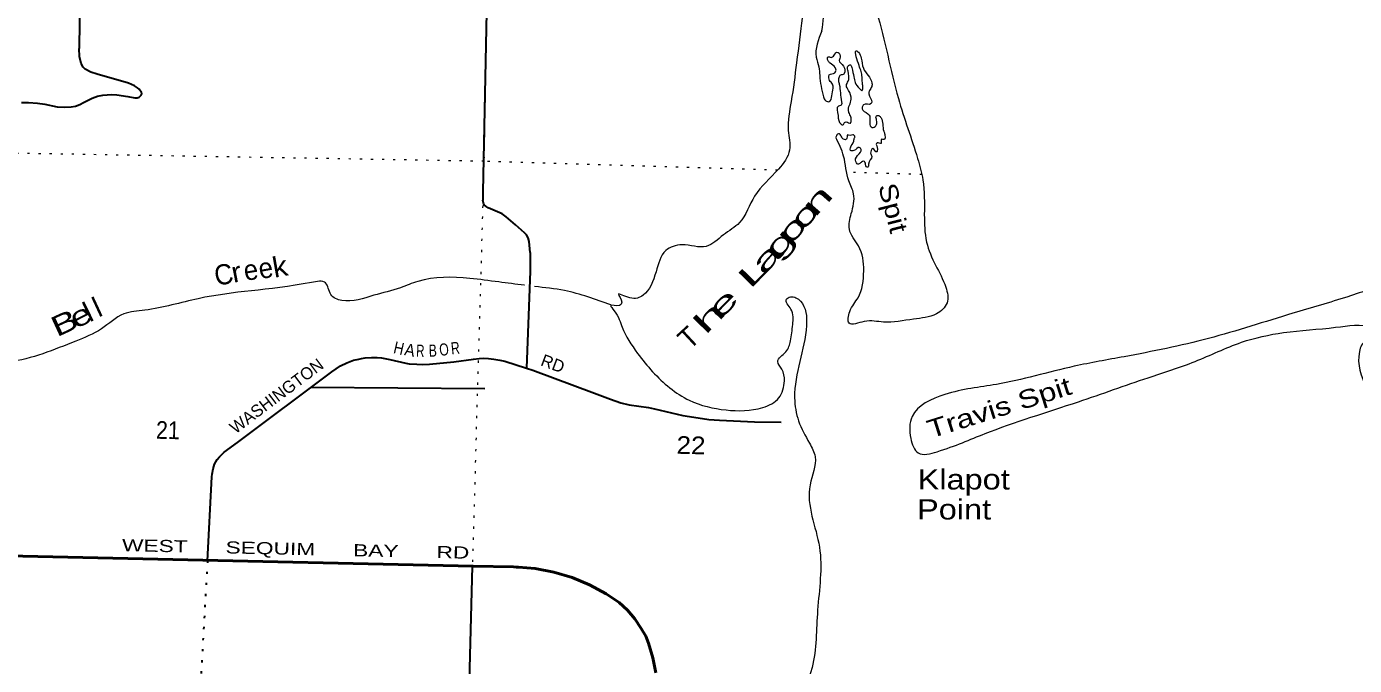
# Model space of a CAD drawing. Header units: feet. Extents: x -739708 to -488887, y 188754 to 379550.
# Drawn here: x -511194 to -498072, y 216315 to 222633 of the extents above; entities that cross this region are included whole.
import ezdxf
from ezdxf.enums import TextEntityAlignment as Align

# ---------------------------------------------------------------- set-up
doc = ezdxf.new("R2010")
doc.units = ezdxf.units.FT
doc.header["$LTSCALE"] = 73
doc.linetypes.add('DOTTED', pattern=[1.5, 0.3, -1.2])
for name, color, linetype, lineweight in [('26', 7, 'Continuous', 40), ('29', 7, 'Continuous', 25), ('39', 7, 'Continuous', 13), ('42', 7, 'Continuous', 25), ('7', 7, 'DOTTED', 13)]:
    doc.layers.add(name, color=color, linetype=linetype, lineweight=lineweight)
for name, color, linetype in [('27', 7, 'Continuous'), ('30', 7, 'Continuous'), ('41', 7, 'Continuous')]:
    doc.layers.add(name, color=color, linetype=linetype)

msp = doc.modelspace()

# ---------------------------------------------------------------- linework, layer by layer
at = {"layer": '26'}
msp.add_lwpolyline([(-504974.49, 216243.75), (-505003.74, 216392.05), (-505048.32, 216536.49), (-505075.68, 216605.5), (-505118.81, 216682.09), (-505183.22, 216775.04), (-505256.99, 216860.75), (-505339.32, 216938.27), (-505465.11, 217023.09), (-505630.21, 217113), (-505803.79, 217185.16), (-505983.97, 217238.77), (-506168.77, 217273.26), (-506331.16, 217286.24), (-506356.19, 217288.24), (-506381.16, 217288.81), (-506781.25, 217297.86), (-513310.8, 217441.77)], dxfattribs=at)
at = {"layer": '29'}
for p, q in [((-510631.63, 225324.84), (-510674.22, 222414.61)), ((-509108.82, 218520.26), (-508178.28, 219219.69)), ((-508384.48, 219066.01), (-506665.62, 219053.37))]:
    msp.add_line(p, q, dxfattribs=at)
at = {"layer": '29', "linetype": 'DOTTED'}
msp.add_line((-509405.93, 217351.54), (-509482.94, 215987.84), dxfattribs=at)
at = {"layer": '29'}
for points in [[(-506602.1, 225043.68), (-506684.4, 220997.26), (-506685.55, 220914.96)], [(-511243.28, 221880.67), (-511172.8, 221882.52), (-511085.63, 221876.95), (-511011.44, 221865.82), (-510890.88, 221839.84), (-510816.69, 221834.27), (-510751.78, 221837.98), (-510710.97, 221847.26), (-510666.46, 221862.11), (-510631.22, 221882.52), (-510544.05, 221925.21), (-510492.11, 221943.77), (-510440.18, 221954.91), (-510353.01, 221960.47), (-510301.07, 221958.62), (-510191.64, 221940.06), (-510124.87, 221928.92), (-510100.76, 221928.92), (-510080.36, 221936.35), (-510059.96, 221954.91), (-510053.47, 221968.83), (-510056.25, 221980.89), (-510080.36, 222012.44), (-510096.13, 222026.36), (-510126.73, 222045.85), (-510186.08, 222071.83), (-510495.82, 222160.92), (-510557.03, 222181.33), (-510614.53, 222212.88), (-510634.01, 222232.38), (-510653.48, 222268.56), (-510670.17, 222337.23), (-510674.22, 222414.61)], [(-506217.31, 220397.15), (-506228.08, 220507.56), (-506237.35, 220542.82), (-506253.37, 220571.92), (-506272.59, 220594.79), (-506360.95, 220672.14), (-506454.35, 220752.54), (-506494.5, 220779.79), (-506631.75, 220839.19), (-506652.8, 220852.76), (-506671.35, 220869.46), (-506678.77, 220886.17), (-506685.55, 220914.96)], [(-506217.31, 220397.15), (-506218.56, 220215.34), (-506251.98, 219256.2)], [(-508178.28, 219219.69), (-508092.87, 219276.82), (-508027.49, 219308.84), (-507963.03, 219332.5), (-507910.64, 219345.03), (-507882.82, 219351.53), (-507848.03, 219356.63), (-507784.52, 219359.88), (-507727.47, 219360.34), (-507686.21, 219356.17), (-507605.06, 219339.92), (-507445.55, 219302.8), (-507413.56, 219297.7), (-507336.12, 219293.52), (-507278.63, 219291.68), (-507211.84, 219293.52), (-506970.72, 219317.65), (-506775.97, 219343.63), (-506720.79, 219349.69), (-506675.81, 219352.91), (-506629.91, 219351.55), (-506577.51, 219345.49), (-506518.62, 219334.84), (-506468.08, 219323.22), (-506251.98, 219256.2)], [(-506251.98, 219256.2), (-506189.98, 219234.59), (-505580.31, 219008.6), (-505424.41, 218947.52)], [(-505424.41, 218947.52), (-505321.35, 218911.68), (-505240.66, 218892.19), (-505047.76, 218866.2), (-504989.34, 218854.14), (-504877.12, 218825.37), (-504710.19, 218788.25), (-504599.83, 218770.62), (-504452.37, 218747.43), (-504346.65, 218740), (-504001.66, 218725.15), (-503736.46, 218721.44)], [(-509359.22, 218207.25), (-509350.41, 218259.72), (-509336.49, 218305.18), (-509311.46, 218350.66), (-509288.27, 218379.42), (-509240.05, 218423.97), (-509108.82, 218520.26)], [(-509406.02, 217349.77), (-509363.54, 218178.79), (-509359.22, 218207.25)], [(-507193.61, 213270.15), (-507000.09, 213281.11), (-506947.71, 213297.33), (-506929.16, 213306.61), (-506911.07, 213325.65), (-506897.63, 213343.73), (-506888.81, 213385.04), (-506788.35, 217298.02)]]:
    msp.add_lwpolyline(points, dxfattribs=at)
at = {"layer": '39'}
for points in [[(-511365.27, 235365.54), (-510597.02, 235032.25), (-509728.98, 234642.79), (-508764.31, 234158.18), (-508412.83, 233921.87), (-508177.43, 233722.54), (-507896.88, 233378.71), (-507559.43, 232964.88), (-507174.46, 232422.67), (-506860.29, 231958.84), (-506555.76, 231424.51), (-506471.47, 231317.52), (-506409.84, 231279.75), (-506326.8, 231298.08), (-506292.42, 231212.42), (-506315.48, 231172.53), (-506353, 231116.8), (-506337.07, 231017.41), (-506176.98, 230603.56), (-506082.27, 230421.56), (-505943.67, 230038.5), (-505767.36, 229719.26), (-505508.25, 229317.31), (-505287.82, 228898.05), (-505100.95, 228600.8), (-504937.95, 228227.29), (-504808.82, 228052.6), (-504727.22, 228006.3), (-504650.86, 227814.61), (-504521.03, 227399.42), (-504209.9, 226527.45), (-504052.23, 226095.47), (-503998.21, 225896.2), (-503865.55, 225699.2), (-503601.88, 225230.46), (-503441.13, 224665.02), (-503255.53, 224129.34), (-503015.92, 223394.39), (-502793.89, 222775.03), (-502579.09, 221921.42), (-502388.71, 221329.04), (-502336.97, 221117.7), (-502322.45, 220773.83), (-502300.27, 220502.54), (-502210.67, 220272.15), (-502110.68, 220055.68), (-502098.03, 219899.79), (-502203.19, 219793.04), (-502428.09, 219739.53), (-502727.02, 219709.92), (-502916.33, 219716.23), (-503065.85, 219699.4), (-503059.26, 219814.44), (-502977.6, 219952.03), (-502921.31, 220217.51), (-502972.28, 220463.18), (-503063.31, 220628.93), (-503043.74, 220784.09), (-503021.3, 220977.59), (-503068.78, 221108), (-503119.79, 221351.65), (-503198.3, 221537.32)], [(-503334.12, 222589.22), (-503326.18, 222855.79), (-503360.1, 223015.47), (-503409.63, 223271.95), (-503461.29, 223305.45), (-503514.42, 223045.15), (-503528.79, 222716.89), (-503584.96, 222275.6), (-503637.81, 221892.84), (-503666.35, 221606.52), (-503654.54, 221412.26), (-503763.56, 221222.74), (-503999.27, 220955.26), (-504148.17, 220693.9), (-504308.08, 220572.23), (-504477.88, 220458.86), (-504717.37, 220474.39), (-504877.85, 220417.4), (-504973.22, 220207.37), (-505101.3, 219975.85), (-505232.87, 219950.53), (-505344.95, 219985.4), (-505312.42, 219907.88), (-505335.34, 219874.04), (-505419.99, 219873.94), (-505386.87, 219822.66), (-505307.87, 219659.21), (-505156.41, 219401.15), (-505007.27, 219219.94), (-504837.49, 219060.5), (-504644.74, 218936.9), (-504282.07, 218841.8), (-503918.76, 218865.91), (-503759.44, 218961.33), (-503705.3, 219129.85), (-503730.94, 219245.62), (-503771.63, 219319.29), (-503690.87, 219416.48), (-503644.13, 219524.55), (-503622.4, 219685.73), (-503641.15, 219839.74), (-503685.37, 219935.72), (-503644.54, 219959.04), (-503546.69, 219918.43), (-503487.57, 219676.61), (-503553.94, 219320.43), (-503604.24, 218961.85), (-503565, 218732.61), (-503457, 218513.94), (-503401.55, 218379.31), (-503452.06, 218101.57), (-503358.95, 217485.13), (-503376.86, 216861.09), (-503431.79, 216294.48), (-503556.22, 215864.84), (-503557.04, 215646.6), (-503482.17, 215388.26), (-503239.08, 214538.05), (-503148.13, 214368.26), (-503100.35, 213979.18), (-502934.68, 213363.11), (-502835.19, 213124.42), (-502737.43, 212988.83), (-502629.88, 212840.9), (-502611.45, 212581.81), (-502550.54, 212511.72), (-502295.57, 212376.62), (-502172.04, 212131.32), (-502217.98, 211968.67), (-502359.35, 211864.77), (-502572.39, 211800.88), (-502690.39, 211841.95), (-502826.92, 211865.25), (-502906.15, 211836.73), (-502988.84, 211743.62), (-503242.27, 211494.73), (-503501.97, 211144.94), (-503618.83, 210874.77), (-503692.93, 210623.84), (-503651.99, 210380.42), (-503480.47, 210208.8), (-503234.19, 210045.6), (-502096.48, 209185.24), (-501838.65, 208997.53), (-501618.2, 208760.15), (-501504.07, 208545.37), (-501385.33, 208265.83), (-501299.63, 208041.6), (-501164.54, 207862.73), (-500953.28, 207575.03), (-500854.82, 207198.94), (-500692.83, 207051.8), (-500542.31, 206842.26), (-500429.12, 206585.08), (-500307.29, 206353.96), (-500151.56, 206196.85), (-500132.03, 205897.33)], [(-503334.12, 222589.22), (-503390.28, 222329.8), (-503364.18, 222234.23), (-503356, 222149.17), (-503318.37, 221938.15), (-503297.06, 221899.27), (-503263, 221890.42), (-503235.51, 221948.4), (-503223.78, 222022.9), (-503228.92, 222063.44), (-503258.33, 222100.48), (-503265.8, 222126.92), (-503261.14, 222155.1), (-503206.26, 222176.09), (-503195.78, 222194.04), (-503203.08, 222228.56), (-503252.54, 222270.1), (-503272.14, 222294.79), (-503279.66, 222319.21), (-503273.31, 222333.21), (-503243.18, 222328.49), (-503228.99, 222332.21), (-503197.87, 222371.92), (-503185.61, 222379.73), (-503154.23, 222340.62), (-503163.23, 222298.39), (-503122.19, 222240.88), (-503113.73, 222167.93), (-503124.03, 222158.06), (-503144.22, 222156.5), (-503164.86, 222134.74), (-503171.66, 222100.54), (-503166.11, 222078.18), (-503162.45, 222061.93), (-503140.12, 221887.63), (-503140.71, 221861.38), (-503150.96, 221853.53), (-503171.28, 221845.9), (-503175.32, 221755.06), (-503145.02, 221667.47), (-503127.02, 221661), (-503110.41, 221682.86), (-503094.12, 221690.57), (-503052.09, 221677.5), (-503045.64, 221695.54), (-503048.68, 221740.06), (-503067.88, 221782.94), (-503071.59, 221797.17), (-503044.82, 221913.77), (-503071.09, 222001.26), (-503092.17, 222050.24), (-503075.11, 222092.29), (-503071.48, 222164.96), (-503078.73, 222201.5), (-503082.22, 222225.83), (-503063.5, 222251.67), (-503053.38, 222253.47), (-503039.82, 222228.91), (-503017.72, 222135.45), (-503004.83, 222080.59), (-502959.89, 222016.93), (-502936.03, 222002.25), (-502929.63, 222018.27), (-502932.76, 222058.75), (-502934.37, 222076.98), (-502938.8, 222149.83), (-502974.46, 222267.85), (-502989.85, 222391.47), (-502974.01, 222378.98), (-502945.09, 222319.72), (-502925.09, 222222.27), (-502839.74, 222072.82), (-502842.47, 222040.54), (-502863.51, 222000.6), (-502870.32, 221966.4), (-502841.9, 221884.93), (-502848.26, 221870.92), (-502923.06, 221860.49), (-502935.73, 221834.51), (-502930.32, 221806.09), (-502866.89, 221758.18), (-502847.34, 221640.53), (-502829.34, 221634.06), (-502796.44, 221663.63), (-502793.48, 221706), (-502798.67, 221744.51), (-502788.37, 221754.38), (-502772.3, 221752), (-502750.59, 221731.3), (-502723.3, 221599.32), (-502719.49, 221589.13), (-502712.16, 221556.63), (-502717.08, 221516.33), (-502747.3, 221517.01), (-502750.21, 221476.66), (-502788.35, 221483.59), (-502798.78, 221467.66)], [(-492445.29, 222571.12), (-493412.68, 222209.05), (-493977.27, 221924.77), (-494474.71, 221669.27), (-494910.69, 221367.93), (-495169.89, 221131.3), (-495365.44, 220947.79), (-496005.77, 220610.65), (-496556.66, 220398.81), (-496992.36, 220291.46), (-497691.72, 220109.25), (-498138.39, 219961.73), (-498680.14, 219798.18), (-499516.05, 219548.33), (-500348.03, 219368.32), (-500840.65, 219273.36), (-501610.07, 219094.55), (-502120.17, 218994.95), (-502443.47, 218775.94), (-502456.33, 218560), (-502382.93, 218416.88), (-502195.23, 218428.79), (-501721.66, 218608.03), (-500799.1, 218923.19), (-500110.62, 219160.6), (-499647.68, 219320.84), (-499188.38, 219510.6), (-498773.09, 219606.28), (-498257.98, 219659.29), (-497889.74, 219661.03), (-497682.68, 219518.96), (-497593.97, 219339.11), (-497330.69, 219034.07), (-497086.65, 218860.82), (-497005.24, 218715.49), (-497099.93, 218444.82), (-497243.33, 218250.03), (-497437.98, 218106.91), (-497532.69, 218197.97), (-497603.58, 218454.2), (-497683.06, 218686.38), (-497777.99, 218949.21), (-497821.12, 219184.61), (-497821.55, 219437.22), (-497908.03, 219528.44), (-497958.32, 219523.86), (-498023.48, 219419.56), (-497958.96, 219058.39), (-497844.12, 218694.06), (-497559.56, 217986.39), (-497355.95, 217717.05), (-496638.02, 217102.63), (-496328.09, 216901.62), (-495852.68, 216529.13), (-495245.58, 216006.13), (-494932.22, 215596.89), (-494669.97, 215245.39), (-494212.78, 214778.33), (-494082.45, 214476.3), (-493963.91, 214006.8), (-493710.34, 213083.6), (-493600.2, 212780), (-493585.73, 212434.11), (-493665.62, 212013.56), (-493913.54, 211196.69), (-494131.44, 210732.79), (-494387, 210207.09), (-494695.1, 209765.43), (-495022.49, 209362.61), (-495187.64, 209186.5), (-495255.38, 209131.45), (-495220.82, 209053.87), (-495100.37, 208942.02), (-494998.63, 208804.32), (-494935.63, 208465.41), (-494958.3, 208261.82), (-494888.26, 208058.15), (-494591.43, 207358.28), (-494455.95, 207106.65), (-494127.02, 206581.87), (-493926.05, 206284.3), (-493762.09, 206135.09), (-493616.93, 206046.93), (-493503.73, 205880.68), (-493431.46, 205596.13), (-493461.83, 205317.94), (-493487.81, 205146.75), (-493497.84, 205058.06), (-493415.88, 205027.92), (-493306.34, 204968.85), (-493193.9, 204859.2), (-493111.6, 204663.34), (-492998.81, 204387.97), (-492917.62, 204232.55), (-492880.84, 204074.09), (-492853.01, 204036.68)], [(-502798.78, 221467.66), (-502788.13, 221402.75), (-502792.39, 221392.74), (-502831.95, 221425.97), (-502846.46, 221408.11), (-502853.09, 221381.99), (-502841.72, 221349.4), (-502875.66, 221273.38), (-502880.4, 221241.15), (-502894.41, 221245.51), (-502909.5, 221292.33), (-502921.4, 221300.68), (-502941.73, 221293.06), (-502951.98, 221285.21), (-502978.48, 221271.66), (-503001.8, 221310.58), (-503001.48, 221324.72), (-502953.63, 221392.35), (-502947, 221418.47), (-502964.72, 221437.06), (-503019.83, 221405.97), (-503052.02, 221408.72), (-503053.45, 221435.03), (-503019.78, 221498.93), (-503017.27, 221521.1), (-503013.02, 221531.11), (-503008.76, 221541.12), (-503030.43, 221563.84), (-503056.84, 221554.33), (-503080.88, 221560.94), (-503091.89, 221518.75), (-503112.13, 221515.17), (-503137.82, 221537.98), (-503161.27, 221570.84), (-503171.3, 221573.09), (-503196.24, 221539.3)], [(-506272.45, 220074.73), (-506276.09, 220075.19), (-506527.31, 220107.14), (-506814.73, 220141.94), (-507327.29, 220113.13), (-507497.98, 220050.3), (-507761.65, 219975.44), (-508079.21, 219924.02), (-508186.73, 219983.04), (-508238.6, 220097.38), (-508379.56, 220102.59), (-509497.65, 219941.98), (-510026.2, 219828.65), (-510232.61, 219790.88), (-510453.53, 219644.32), (-510708.16, 219522.77), (-511367.73, 219317.43), (-511907.81, 219319.55), (-512299.64, 219281.94), (-512572.17, 219170.9), (-512807.02, 219032.73), (-513051.39, 219009.97), (-513307.36, 218918.76), (-513361.33, 218895.42)], [(-505421.33, 219880.5), (-505878.23, 220021.72), (-506173.59, 220061.93)]]:
    msp.add_spline(points, degree=3, dxfattribs=at)
at = {"layer": '7'}
msp.add_line((-502345.34, 221170.02), (-503084.19, 221192.33), dxfattribs=at)
for points in [[(-506401.55, 231278.3), (-506576.45, 226597.18), (-506674.09, 221300.74), (-506828.13, 215914.64), (-506950.97, 210572.29), (-507090.33, 205212.13), (-507152.25, 199890.63), (-507229.78, 194591.71), (-507300.53, 189319.61)], [(-503771.22, 221213.08), (-506674.09, 221300.74), (-512045.12, 221392), (-517354.51, 221482.31), (-517482.66, 221487.21)]]:
    msp.add_lwpolyline(points, dxfattribs=at)

# ---------------------------------------------------------------- texts
at = {"layer": '27', "width": 1.4}
msp.add_text('WEST      SEQUIM      BAY      RD', height=120, rotation=358.739, dxfattribs=at).set_placement((-510251.6, 217445.88))
at = {"layer": '30'}
for s, rotation, width, p in [('H', 346.9, 0.85, (-507527.95, 219393.85)), ('A', 348.9, 0.95, (-507416.73, 219375.32)), ('R', 358.167, 0.7, (-507304.32, 219366.94)), ('B', 1.578, 0.75, (-507177.73, 219368.98)), ('O', 5.715, 0.75, (-507062.74, 219380.46)), ('R', 5.715, 0.75, (-506950.74, 219393.89))]:
    msp.add_text(s, height=120, rotation=rotation, dxfattribs=dict(at, width=width)).set_placement(p, align=Align.CENTER)
for s, rotation, p in [('RD', 339.661, (-506122.55, 219284.25)), ('WASHINGTON', 36.93, (-509129.55, 218599.85))]:
    msp.add_text(s, height=120, rotation=rotation, dxfattribs=at).set_placement(p)
at = {"layer": '41'}
for s, rotation, width, p in [('n', 48.758, 2, (-503404.83, 220736.13)), ('o', 48.758, 1.85, (-503524.99, 220599.07)), ('o', 48.758, 1.85, (-503645.16, 220462)), ('g', 48.758, 2, (-503777.79, 220310.73)), ('a', 46.798, 2.05, (-503912.06, 220165.26)), ('e', 10.191, 0.95, (-508883.38, 220134.75)), ('k', 10.017, 1.1, (-508745.36, 220148.61)), ('C', 10.786, 0.95, (-509317.65, 220066.99)), ('r', 11.191, 1.1, (-509150.31, 220097.92)), ('e', 9.191, 0.95, (-509031.88, 220117.33)), ('L', 45.787, 2.05, (-504045.76, 220027.84)), ('l', 26.193, 1.1, (-510571.57, 219705.52)), ('l', 24.972, 1.05, (-510482.4, 219754.73)), ('e', 45.787, 2, (-504347.2, 219718)), ('B', 24.797, 1.45, (-510894.67, 219558.61)), ('e', 27.193, 1.4, (-510707.72, 219638.41)), ('h', 45.787, 2.1, (-504486.18, 219575.48))]:
    msp.add_text(s, height=200, rotation=rotation, dxfattribs=dict(at, width=width)).set_placement(p)
msp.add_text('T', height=200, rotation=42.777, dxfattribs=at).set_placement((-504643.82, 219428.02))
at = {"layer": '42'}
for s, rotation, width, p in [('Spit', 284.338, 1.2, (-502778.81, 221057.89)), ('Travis Spit', 17.463, 1.3, (-502260.92, 218558.14))]:
    msp.add_text(s, height=180, rotation=rotation, dxfattribs=dict(at, width=width)).set_placement(p)
at = {"layer": '42', "width": 1.2}
for s, p in [('Klapot', (-502388.2, 218055.16)), ('Point', (-502394.14, 217758.41))]:
    msp.add_text(s, height=200, dxfattribs=at).set_placement(p)
at = {"layer": '7'}
for s, width, p in [('21', 0.9, (-509915.92, 218557.09)), ('22', 1.1, (-504772.91, 218408.71))]:
    msp.add_text(s, height=175, rotation=358.703, dxfattribs=dict(at, width=width)).set_placement(p)

doc.saveas('drawing.dxf')
